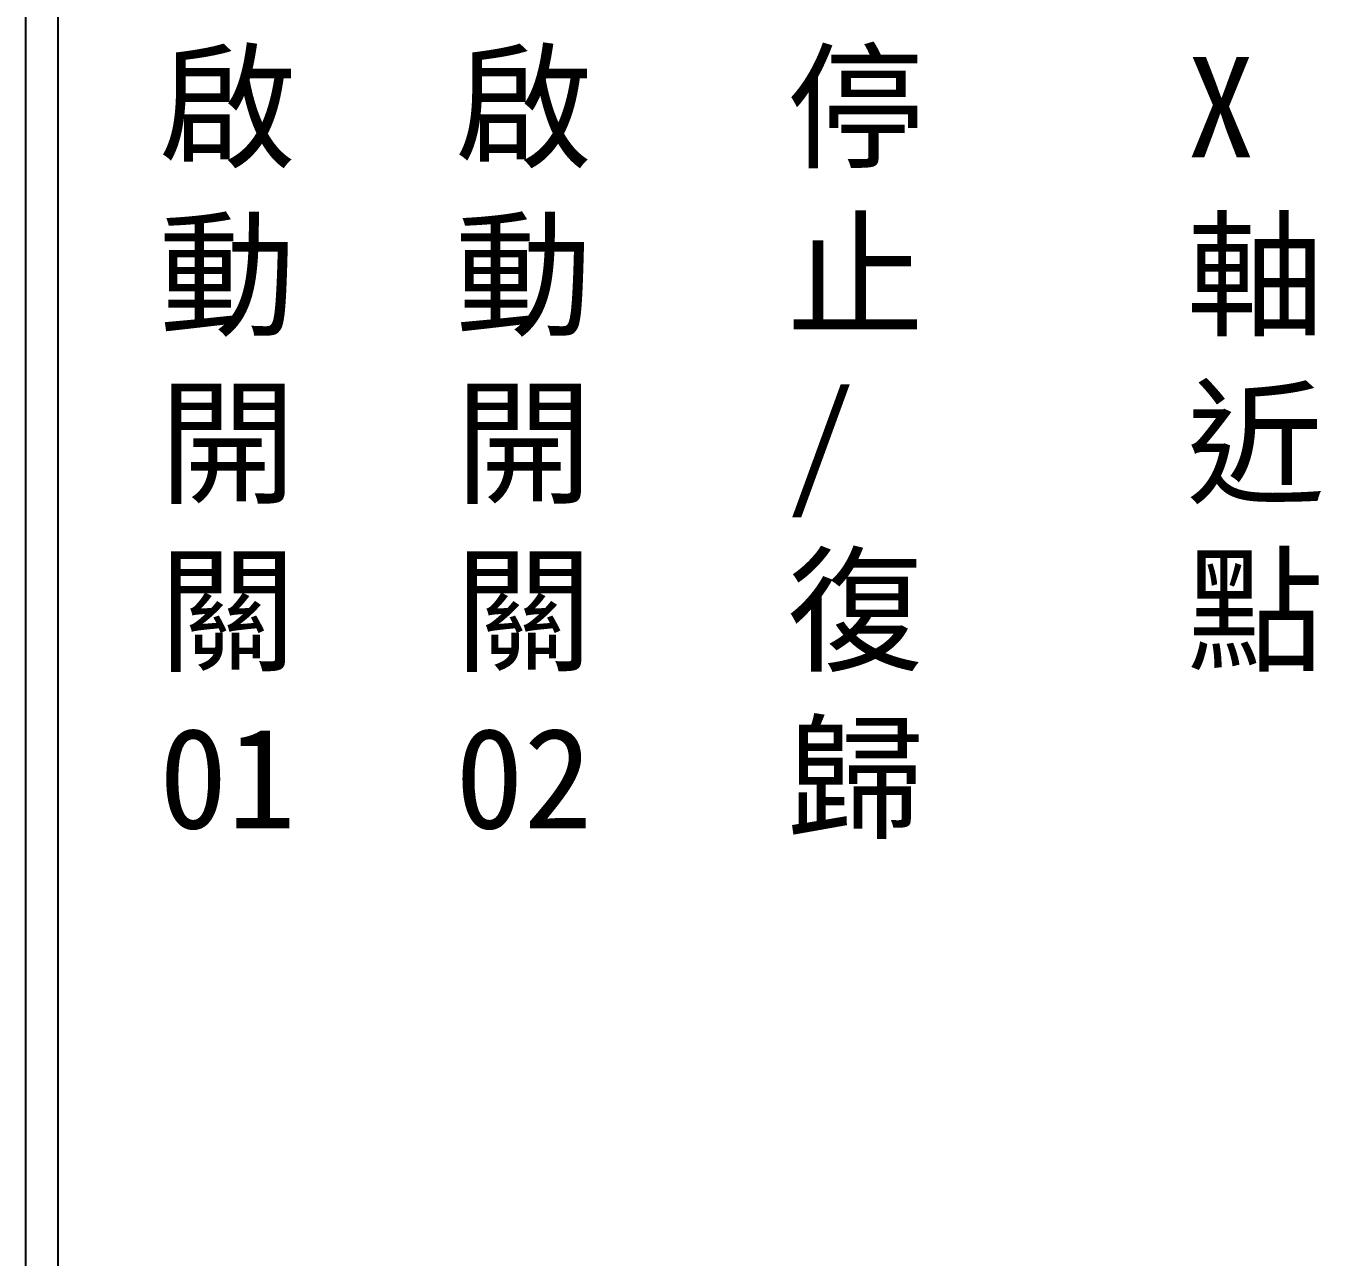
# Model space of a CAD drawing. Extents: x 275 to 562, y 265 to 469.
# Drawn here: x 274.9 to 325.1, y 312.7 to 360.4 of the extents above; entities that cross this region are included whole.
import ezdxf

# ---------------------------------------------------------------- set-up
doc = ezdxf.new("R2010")
doc.units = 0
doc.layers.add('圖框層', color=7, linetype='CONTINUOUS')
doc.layers.add('標尺寸層', color=3, linetype='CONTINUOUS')
doc.styles.add('CNS', font='romanc.shx', dxfattribs={"bigfont": 'chineset.shx'})

msp = doc.modelspace()

# ---------------------------------------------------------------- linework, layer by layer
at = {"layer": '圖框層', "color": 7}
for p, q in [((274.898, 264.945), (274.898, 468.914)), ((276.148, 266.195), (276.148, 467.665))]:
    msp.add_line(p, q, dxfattribs=at)

# ---------------------------------------------------------------- texts
at = {"layer": '標尺寸層', "color": 7, "char_height": 3.9, "width": 4.96081, "attachment_point": 1, "style": 'CNS'}
for s, insert in [('{\\fDFKai-SB|b0|i0|c136|p65;啟動開關\\P01}', (280.057, 359.179)), ('{\\fDFKai-SB|b0|i0|c136|p65;啟動開關\\P02}', (291.538, 359.179)), ('{\\fDFKai-SB|b0|i0|c136|p65;停止\\P/\\P復歸}', (304.39, 359.179)), ('{\\fDFKai-SB|b0|i0|c136|p65;X軸近點}', (319.891, 359.179))]:
    msp.add_mtext(s, dxfattribs=dict(at, insert=insert))

doc.saveas('drawing.dxf')
